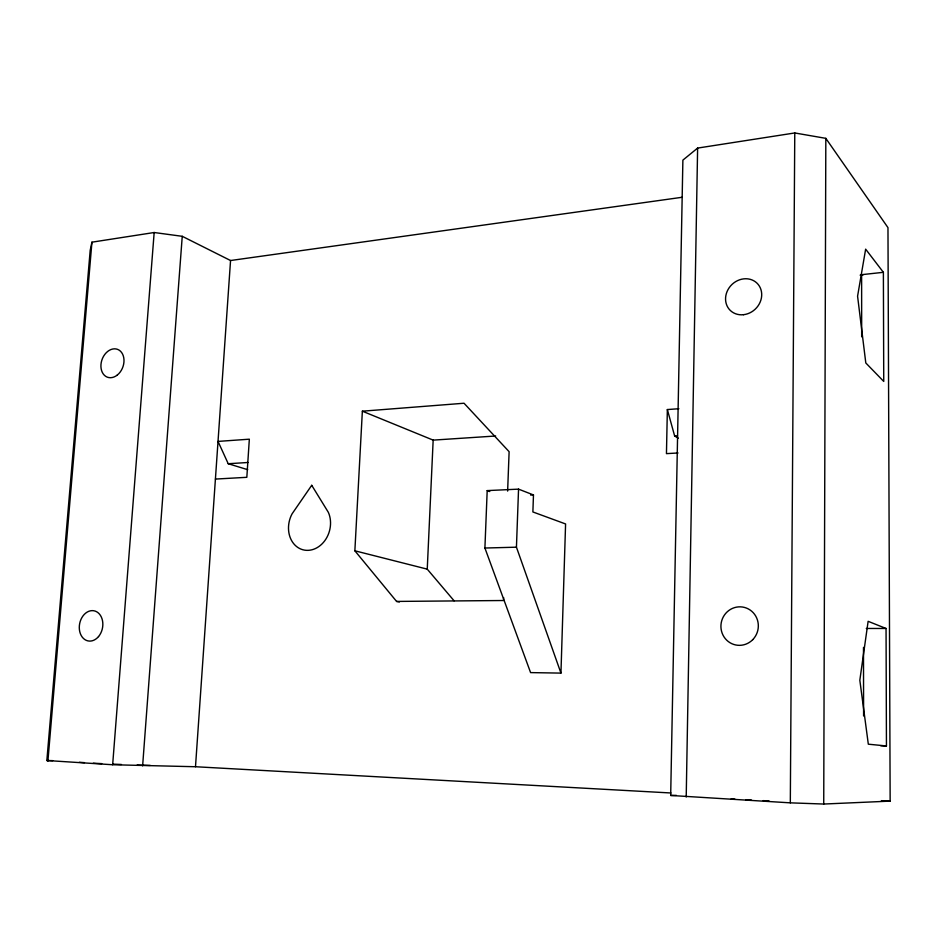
<?xml version="1.0" encoding="UTF-8"?>
<svg xmlns="http://www.w3.org/2000/svg" width="937" height="937" viewBox="0 0 937 937"><rect width="100%" height="100%" fill="white"/><g stroke="black" fill="none" stroke-linecap="round" stroke-linejoin="round"><path stroke-width="1.41" d="M823.728 804.04L825.825 138.348L794.775 132.96L697.62 148.081L682.886 160.122L670.681 795.454L790.313 802.845L823.728 804.04L890.15 801.123L887.971 227.632L825.825 138.348M790.313 802.845L794.775 132.96M686.212 796.989L697.62 148.081M678.88 408.731L667.355 409.551L666.453 453.637L678.037 452.981M560.947 673.106L565.585 523.959L532.884 511.953L533.469 494.947L518.548 489.137L487.193 490.601L484.909 548.028L530.588 672.602L560.947 673.106L516.439 547.185L518.548 489.137M503.637 597.595L503.532 600.512L396.574 601.425L354.865 550.792L362.361 411.191L464.038 403.238L509.119 451.693L507.631 491.093M454.105 600.816L427.249 569.146L433.163 440.121L362.361 411.191M195.493 766.735L230.549 260.521L182.246 236.311L154.172 232.517L91.931 242.179L90.198 250.308L46.85 760.516L112.651 764.744L195.493 766.735L670.939 792.983M142.623 765.88L182.246 236.311M112.651 764.744L154.172 232.517M47.904 761.102L91.931 242.179M230.549 260.521L682.077 197.285M883.38 272.316L865.647 249.16L857.578 296.197L865.8 362.959L883.743 381.429L883.38 272.316L861.618 274.682L861.677 336.828M860.131 275.185L863.024 274.869M433.163 440.121L495.673 435.998M215.416 479.076L246.829 477.308L249.336 439.184L218.028 441.409L228.218 463.721L248.047 462.491M667.355 409.551L674.652 436.033L677.51 435.857M530.658 495.076L533.469 494.947M484.909 548.028L516.439 547.185M670.681 795.454L676.315 795.361M866.292 628.458L886.051 628.481L886.449 745.969L880.745 745.758M46.85 760.516L52.671 760.633M881.377 800.655L890.15 801.123M886.449 745.969L868.318 744.189L859.826 680.25L868.13 621.313L886.051 628.481M396.574 601.425L399.396 602.011M354.865 550.792L427.249 569.146M228.218 463.721L247.731 469.695M487.193 490.601L489.758 491.562M674.652 436.033L678.353 438.176M863.492 647.408L863.598 715.962M150.225 765.412A43.266 0.808 2.3 0 1 137.153 765.049M121.447 764.487A43.266 0.808 2.3 0 1 112.756 764.123M101.723 763.62A43.266 0.808 2.3 0 1 93.325 763.186M84.459 762.648A43.266 0.808 2.3 0 1 79.446 762.261M769.054 800.912A54.428 1.265 2.8 0 1 763.163 800.643M751.451 800.057A54.428 1.265 2.8 0 1 745.723 799.753M734.913 799.12A54.428 1.265 2.8 0 1 731.165 798.886M311.728 485.307L292.063 513.874A25.1 20.673 -74.4 0 0 294.968 545.1A25.1 20.673 -74.4 0 0 321.965 543.975A25.1 20.673 -74.4 0 0 328.36 512.363L311.728 485.307M117.242 375.093A14.828 11.068 -70.4 0 0 119.175 350.169A14.828 11.068 -70.4 0 0 100.962 364.552A14.828 11.068 -70.4 0 0 117.242 375.093M98.526 636.586A15.367 11.631 -79 0 0 95.246 611.123A15.367 11.631 -79 0 0 79.434 629.875A15.367 11.631 -79 0 0 98.526 636.586M743.498 314.703A19.08 16.948 -44.4 0 0 759.357 286.101A19.08 16.948 -44.4 0 0 728.049 289.545A19.08 16.948 -44.4 0 0 743.498 314.703M752.762 639.631A19.279 18.681 -78.6 0 0 744.575 607.457A19.279 18.681 -78.6 0 0 721.525 631.187A19.279 18.681 -78.6 0 0 752.762 639.631"/></g></svg>
